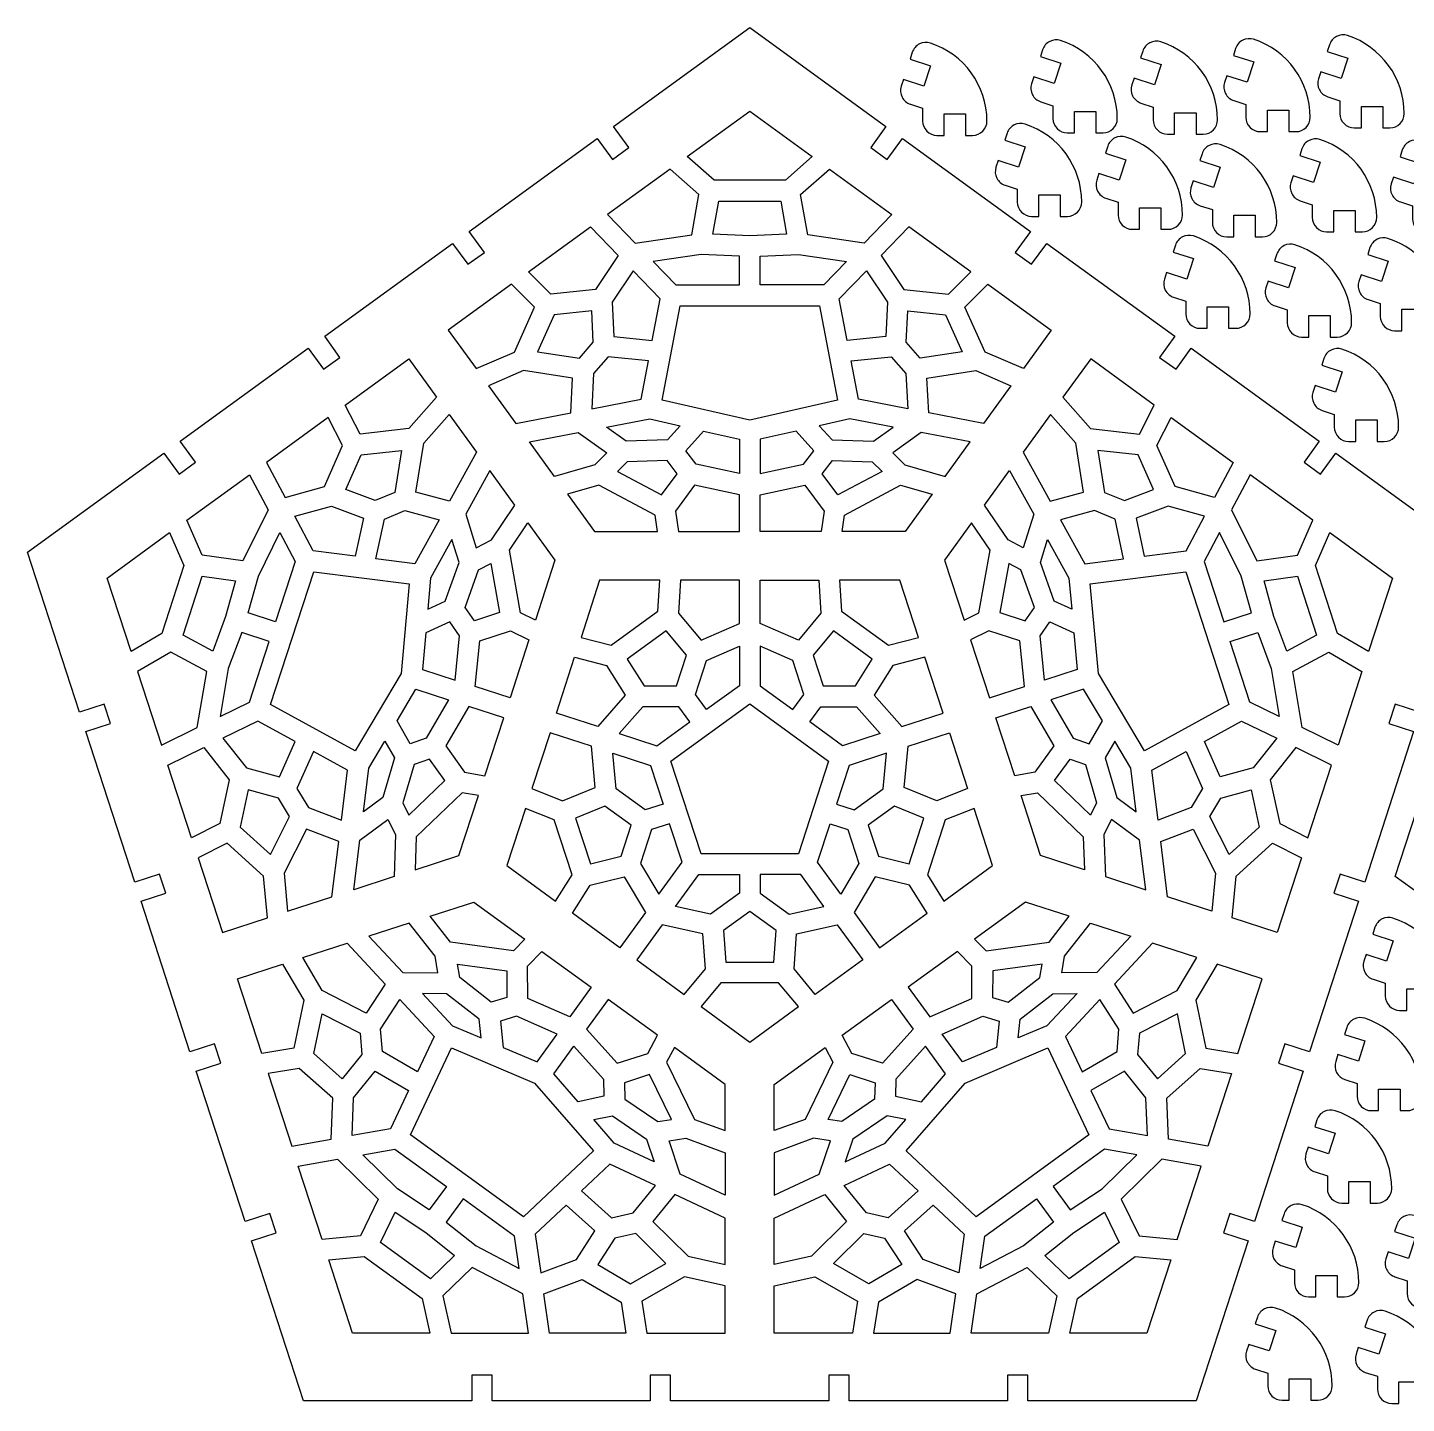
# Model space of a CAD drawing. Header units: millimetres. Extents: x 60 to 453, y 30 to 223.
# Drawn here: x 59.8 to 252.4, y 30.7 to 223 of the extents above; entities that cross this region are included whole.
import ezdxf

# ---------------------------------------------------------------- set-up
doc = ezdxf.new("R2010")
doc.units = ezdxf.units.MM
doc.layers.get('Defpoints').update_dxf_attribs({"color": 1})
doc.layers.add('innen', color=7, linetype='Continuous')
doc.layers.add('kleinteile', color=3, linetype='Continuous')

# ---------------------------------------------------------------- blocks, each defined once
blk = doc.blocks.new('sf')
at = {"layer": 'Defpoints'}
for p, q in [((141.67, 509.13), (160.7, 522.95)), ((160.7, 522.95), (179.73, 509.13)), ((282.14, 500.58), (289.41, 522.95)), ((289.41, 522.95), (312.93, 522.95)), ((312.93, 522.95), (312.93, 519.33)), ((315.77, 522.95), (337.87, 522.95)), ((315.77, 519.33), (315.77, 522.95)), ((337.87, 522.95), (337.87, 519.33)), ((340.71, 522.95), (362.81, 522.95)), ((340.71, 519.33), (340.71, 522.95)), ((362.81, 522.95), (362.81, 519.33)), ((365.65, 522.95), (387.75, 522.95)), ((365.65, 519.33), (365.65, 522.95)), ((387.75, 522.95), (387.75, 519.33)), ((390.59, 522.95), (414.11, 522.95)), ((390.59, 519.33), (390.59, 522.95)), ((414.11, 522.95), (421.38, 500.58)), ((312.93, 519.33), (315.77, 519.33)), ((337.87, 519.33), (340.71, 519.33)), ((362.81, 519.33), (365.65, 519.33)), ((387.75, 519.33), (390.59, 519.33)), ((143.8, 506.19), (141.67, 509.13)), ((179.73, 509.13), (177.6, 506.19)), ((121.5, 494.47), (139.38, 507.46)), ((139.38, 507.46), (141.51, 504.53)), ((179.9, 504.53), (182.03, 507.46)), ((182.03, 507.46), (199.91, 494.47)), ((141.51, 504.53), (143.8, 506.19)), ((177.6, 506.19), (179.9, 504.53)), ((285.59, 499.46), (282.14, 500.58)), ((284.71, 496.76), (285.59, 499.46)), ((421.38, 500.58), (417.93, 499.46)), ((417.93, 499.46), (418.81, 496.76)), ((274.43, 476.86), (281.27, 497.88)), ((281.27, 497.88), (284.71, 496.76)), ((418.81, 496.76), (422.26, 497.88)), ((422.26, 497.88), (429.09, 476.86)), ((123.63, 491.53), (121.5, 494.47)), ((199.91, 494.47), (197.78, 491.53)), ((101.32, 479.81), (119.2, 492.8)), ((119.2, 492.8), (121.33, 489.87)), ((121.33, 489.87), (123.63, 491.53)), ((197.78, 491.53), (200.07, 489.87)), ((200.07, 489.87), (202.2, 492.8)), ((202.2, 492.8), (220.09, 479.81)), ((103.45, 476.87), (101.32, 479.81)), ((220.09, 479.81), (217.96, 476.87)), ((81.14, 465.15), (99.02, 478.14)), ((99.02, 478.14), (101.16, 475.21)), ((220.25, 475.21), (222.38, 478.14)), ((222.38, 478.14), (240.26, 465.15)), ((101.16, 475.21), (103.45, 476.87)), ((217.96, 476.87), (220.25, 475.21)), ((277.88, 475.74), (274.43, 476.86)), ((429.09, 476.86), (425.64, 475.74)), ((266.73, 453.14), (273.56, 474.16)), ((273.56, 474.16), (277.01, 473.04)), ((277.01, 473.04), (277.88, 475.74)), ((425.64, 475.74), (426.51, 473.04)), ((426.51, 473.04), (429.96, 474.16)), ((429.96, 474.16), (436.79, 453.14)), ((83.27, 462.21), (81.14, 465.15)), ((240.26, 465.15), (238.13, 462.21)), ((59.82, 449.65), (78.85, 463.48)), ((78.85, 463.48), (80.98, 460.55)), ((240.43, 460.55), (242.56, 463.48)), ((242.56, 463.48), (261.59, 449.65)), ((80.98, 460.55), (83.27, 462.21)), ((238.13, 462.21), (240.43, 460.55)), ((270.18, 452.02), (266.73, 453.14)), ((436.79, 453.14), (433.35, 452.02)), ((269.3, 449.32), (270.18, 452.02)), ((433.35, 452.02), (434.22, 449.32)), ((67.09, 427.28), (59.82, 449.65)), ((261.59, 449.65), (254.32, 427.28)), ((259.02, 429.42), (265.85, 450.44)), ((265.85, 450.44), (269.3, 449.32)), ((434.22, 449.32), (437.67, 450.44)), ((437.67, 450.44), (444.5, 429.42)), ((70.53, 428.4), (67.09, 427.28)), ((71.41, 425.71), (70.53, 428.4)), ((250.87, 428.4), (249.99, 425.71)), ((254.32, 427.28), (250.87, 428.4)), ((262.47, 428.3), (259.02, 429.42)), ((261.59, 425.61), (262.47, 428.3)), ((444.5, 429.42), (441.05, 428.3)), ((441.05, 428.3), (441.93, 425.61)), ((67.96, 424.59), (71.41, 425.71)), ((249.99, 425.71), (253.44, 424.59)), ((250.88, 404.35), (258.14, 426.73)), ((258.14, 426.73), (261.59, 425.61)), ((441.93, 425.61), (445.38, 426.73)), ((445.38, 426.73), (452.65, 404.35)), ((74.79, 403.56), (67.96, 424.59)), ((253.44, 424.59), (246.61, 403.56)), ((78.24, 404.68), (74.79, 403.56)), ((79.12, 401.99), (78.24, 404.68)), ((243.16, 404.68), (242.29, 401.99)), ((246.61, 403.56), (243.16, 404.68)), ((269.91, 390.53), (250.88, 404.35)), ((452.65, 404.35), (433.62, 390.53)), ((75.67, 400.87), (79.12, 401.99)), ((82.5, 379.84), (75.67, 400.87)), ((245.73, 400.87), (238.9, 379.84)), ((242.29, 401.99), (245.73, 400.87)), ((272.04, 393.46), (269.91, 390.53)), ((274.33, 391.79), (272.04, 393.46)), ((431.48, 393.46), (429.19, 391.79)), ((433.62, 390.53), (431.48, 393.46)), ((272.2, 388.86), (274.33, 391.79)), ((429.19, 391.79), (431.32, 388.86)), ((290.08, 375.87), (272.2, 388.86)), ((431.32, 388.86), (413.44, 375.87)), ((85.95, 380.96), (82.5, 379.84)), ((86.82, 378.27), (85.95, 380.96)), ((235.46, 380.96), (234.58, 378.27)), ((238.9, 379.84), (235.46, 380.96)), ((83.38, 377.15), (86.82, 378.27)), ((234.58, 378.27), (238.03, 377.15)), ((292.21, 378.8), (290.08, 375.87)), ((294.51, 377.14), (292.21, 378.8)), ((411.31, 378.8), (409.01, 377.14)), ((413.44, 375.87), (411.31, 378.8)), ((90.21, 356.13), (83.38, 377.15)), ((238.03, 377.15), (231.2, 356.13)), ((292.38, 374.2), (294.51, 377.14)), ((409.01, 377.14), (411.14, 374.2)), ((310.26, 361.21), (292.38, 374.2)), ((411.14, 374.2), (393.26, 361.21)), ((312.39, 364.14), (310.26, 361.21)), ((314.68, 362.48), (312.39, 364.14)), ((391.13, 364.14), (388.84, 362.48)), ((393.26, 361.21), (391.13, 364.14)), ((312.55, 359.54), (314.68, 362.48)), ((388.84, 362.48), (390.97, 359.54)), ((330.44, 346.55), (312.55, 359.54)), ((390.97, 359.54), (373.08, 346.55)), ((93.66, 357.25), (90.21, 356.13)), ((94.53, 354.55), (93.66, 357.25)), ((227.75, 357.25), (226.87, 354.55)), ((231.2, 356.13), (227.75, 357.25)), ((91.08, 353.43), (94.53, 354.55)), ((226.87, 354.55), (230.32, 353.43)), ((98.35, 331.06), (91.08, 353.43)), ((230.32, 353.43), (223.05, 331.06)), ((332.57, 349.48), (330.44, 346.55)), ((334.86, 347.82), (332.57, 349.48)), ((370.95, 349.48), (368.66, 347.82)), ((373.08, 346.55), (370.95, 349.48)), ((332.73, 344.88), (334.86, 347.82)), ((368.66, 347.82), (370.79, 344.88)), ((351.76, 331.06), (332.73, 344.88)), ((370.79, 344.88), (351.76, 331.06)), ((121.87, 334.68), (121.87, 331.06)), ((124.71, 334.68), (121.87, 334.68)), ((124.71, 331.06), (124.71, 334.68)), ((146.81, 334.68), (146.81, 331.06)), ((149.65, 334.68), (146.81, 334.68)), ((149.65, 331.06), (149.65, 334.68)), ((171.75, 334.68), (171.75, 331.06)), ((174.59, 334.68), (171.75, 334.68)), ((174.59, 331.06), (174.59, 334.68)), ((196.69, 334.68), (196.69, 331.06)), ((199.53, 334.68), (196.69, 334.68)), ((199.53, 331.06), (199.53, 334.68)), ((121.87, 331.06), (98.35, 331.06)), ((146.81, 331.06), (124.71, 331.06)), ((171.75, 331.06), (149.65, 331.06)), ((196.69, 331.06), (174.59, 331.06)), ((223.05, 331.06), (199.53, 331.06))]:
    blk.add_line(p, q, dxfattribs=at)

msp = doc.modelspace()

# ---------------------------------------------------------------- linework, layer by layer
at = {"layer": 'innen'}
for points in [[(155.71, 201.61), (151.98, 204.92), (160.7, 211.26), (169.43, 204.92), (165.69, 201.61)], [(144.71, 192.82), (152.59, 193.99), (153.59, 199.62), (149.57, 203.18), (140.83, 196.83)], [(176.69, 192.82), (168.81, 193.99), (167.81, 199.62), (171.83, 203.18), (180.57, 196.83)], [(155.56, 194.09), (156.38, 198.71), (165.03, 198.71), (165.85, 194.09), (160.7, 193.87)], [(139.17, 186.34), (132.92, 185.7), (129.81, 188.82), (138.46, 195.1), (142.34, 191.11)], [(182.24, 186.34), (188.48, 185.7), (191.59, 188.82), (182.94, 195.1), (179.07, 191.11)], [(159.25, 191.03), (153.91, 191.26), (147.2, 190.26), (150.37, 186.99), (159.25, 186.99)], [(162.15, 191.03), (167.49, 191.26), (174.21, 190.26), (171.03, 186.99), (162.15, 186.99)], [(148.19, 185.07), (144.4, 188.98), (141.47, 184.56), (141.72, 179.8), (147.09, 179.24)], [(173.21, 185.07), (177, 188.98), (179.94, 184.56), (179.69, 179.8), (174.32, 179.24)], [(130.65, 183.87), (127.44, 187.09), (118.57, 180.66), (122.47, 175.3), (127.83, 177.62)], [(190.76, 183.87), (193.97, 187.09), (202.83, 180.66), (198.94, 175.3), (193.57, 177.62)], [(133.36, 182.83), (131.03, 177.65), (136.9, 176.74), (138.85, 178.99), (138.63, 183.37)], [(150.96, 184.09), (170.45, 184.09), (172.95, 170.88), (160.7, 168.08), (148.45, 170.88)], [(188.04, 182.83), (190.38, 177.65), (184.5, 176.74), (182.55, 178.99), (182.78, 183.37)], [(106.27, 166.16), (104.2, 170.21), (113.06, 176.65), (116.95, 171.29), (113.09, 166.91)], [(138.89, 174.61), (138.63, 169.68), (145.52, 171.01), (146.54, 176.38), (140.93, 176.96)], [(182.51, 174.61), (182.77, 169.68), (175.88, 171.01), (174.86, 176.38), (180.47, 176.96)], [(215.14, 166.16), (217.21, 170.21), (208.34, 176.65), (204.45, 171.29), (208.32, 166.91)], [(135.95, 173.95), (129.11, 175.02), (124.21, 172.9), (128.03, 167.64), (135.7, 169.11)], [(185.45, 173.95), (192.29, 175.02), (197.19, 172.9), (193.37, 167.64), (185.71, 169.11)], [(101.29, 158.82), (103.83, 164.57), (101.82, 168.49), (93.18, 162.2), (95.78, 157.28)], [(114.07, 158.05), (115.17, 164.89), (118.7, 168.89), (122.52, 163.63), (118.75, 156.8)], [(151, 167.32), (149.2, 165.34), (143.43, 165.17), (140.68, 167.12), (146.74, 168.29)], [(170.41, 167.32), (172.2, 165.34), (177.97, 165.17), (180.72, 167.12), (174.66, 168.29)], [(207.34, 158.05), (206.24, 164.89), (202.71, 168.89), (198.88, 163.63), (202.66, 156.8)], [(220.11, 158.82), (217.58, 164.57), (219.58, 168.49), (228.23, 162.2), (225.63, 157.28)], [(140.74, 163.53), (139.04, 161.87), (133.41, 160.24), (129.92, 165.05), (136.75, 166.36)], [(153.2, 161.95), (151.75, 163.83), (154.24, 166.58), (159.25, 165.43), (159.25, 160.64)], [(168.2, 161.95), (169.65, 163.83), (167.17, 166.58), (162.15, 165.43), (162.15, 160.64)], [(180.67, 163.53), (182.36, 161.87), (188, 160.24), (191.49, 165.05), (184.66, 166.36)], [(106.42, 163.26), (112.07, 163.88), (111.12, 158.01), (108.38, 156.85), (104.28, 158.42)], [(214.98, 163.26), (209.34, 163.88), (210.28, 158.01), (213.03, 156.85), (217.12, 158.42)], [(148.38, 157.64), (150.56, 160.62), (149.17, 162.44), (143.6, 162.27), (142.22, 160.92)], [(173.03, 157.64), (170.84, 160.62), (172.24, 162.44), (177.81, 162.27), (179.18, 160.92)], [(93.41, 155.55), (89.87, 148.42), (84.21, 149.21), (82.06, 154.13), (90.81, 160.48)], [(122.5, 150.28), (124.61, 151.38), (127.89, 156.24), (124.4, 161.04), (121.04, 154.95)], [(198.9, 150.28), (196.8, 151.38), (193.51, 156.24), (197, 161.04), (200.37, 154.95)], [(227.99, 155.55), (231.54, 148.42), (237.2, 149.21), (239.34, 154.13), (230.6, 160.48)], [(147.8, 152.55), (147.47, 154.83), (139.63, 159.02), (135.22, 157.75), (139, 152.55)], [(150.32, 155.39), (150.73, 152.55), (159.25, 152.55), (159.25, 157.67), (152.99, 159.03)], [(171.08, 155.39), (170.67, 152.55), (162.15, 152.55), (162.15, 157.67), (168.41, 159.03)], [(173.6, 152.55), (173.93, 154.83), (181.77, 159.02), (186.19, 157.75), (182.41, 152.55)], [(99.71, 149.85), (97.17, 154.66), (102.27, 156.09), (106.73, 154.38), (105.6, 149.1)], [(221.69, 149.85), (224.24, 154.66), (219.13, 156.09), (214.68, 154.38), (215.8, 149.1)], [(112.53, 155.46), (117.3, 154.18), (113.91, 148.04), (108.49, 148.73), (109.66, 154.24)], [(208.87, 155.46), (204.1, 154.18), (207.5, 148.04), (212.92, 148.73), (211.74, 154.24)], [(78.57, 138.31), (74.27, 135.78), (70.93, 146.04), (79.66, 152.38), (81.66, 147.81)], [(90.63, 141.17), (92.06, 146.32), (95.08, 152.39), (97.21, 148.37), (94.47, 139.92)], [(130.76, 140.17), (128.69, 141.19), (127.13, 149.94), (129.71, 153.74), (133.48, 148.54)], [(190.65, 140.17), (192.72, 141.19), (194.27, 149.94), (191.7, 153.74), (187.92, 148.54)], [(230.78, 141.17), (229.35, 146.32), (226.32, 152.39), (224.19, 148.37), (226.93, 139.92)], [(239.75, 147.81), (241.74, 152.38), (250.47, 146.04), (247.14, 135.78), (242.83, 138.31)], [(115.73, 141.69), (118.16, 142.79), (120.11, 148.22), (119.1, 151.44), (116.12, 146.04)], [(205.68, 141.69), (203.24, 142.79), (201.3, 148.22), (202.31, 151.44), (205.29, 146.04)], [(93.77, 128.38), (99.79, 146.91), (113.13, 145.21), (112.01, 132.7), (105.56, 121.91)], [(125.74, 141.2), (122.23, 140.04), (120.93, 141.93), (122.81, 147.17), (124.52, 148.06)], [(195.66, 141.2), (199.18, 140.04), (200.47, 141.93), (198.59, 147.17), (196.88, 148.06)], [(221.61, 146.91), (227.64, 128.38), (215.85, 121.91), (209.4, 132.7), (208.27, 145.21)], [(85.68, 135.84), (81.53, 138.05), (84.21, 146.28), (88.86, 145.63), (87.48, 140.67)], [(147.86, 141.41), (148.14, 145.73), (139.73, 145.73), (137.14, 137.74), (141.33, 136.67)], [(150.75, 141.13), (153.91, 137.36), (159.25, 139.67), (159.25, 145.73), (151.05, 145.73)], [(170.65, 141.13), (167.49, 137.36), (162.15, 139.67), (162.15, 145.73), (170.35, 145.73)], [(180.07, 136.67), (184.27, 137.74), (181.67, 145.73), (173.26, 145.73), (173.54, 141.41)], [(232.55, 145.63), (237.2, 146.28), (239.87, 138.05), (235.73, 135.84), (233.93, 140.67)], [(120.15, 137.94), (118.81, 139.9), (115.43, 138.38), (114.97, 133.26), (119.53, 131.78)], [(201.25, 137.94), (202.6, 139.9), (205.98, 138.38), (206.44, 133.26), (201.88, 131.78)], [(89.73, 138.41), (87.86, 133.4), (86.74, 126.71), (90.83, 128.71), (93.57, 137.16)], [(127.28, 138.65), (129.85, 137.38), (127.22, 129.28), (122.35, 130.86), (123, 137.24)], [(145.93, 130.96), (150.47, 130.96), (151.87, 135.28), (149.02, 138.67), (143.58, 134.72)], [(169.54, 135.28), (170.94, 130.96), (175.48, 130.96), (177.82, 134.72), (172.38, 138.67)], [(194.12, 138.65), (191.55, 137.38), (194.18, 129.28), (199.06, 130.86), (198.41, 137.24)], [(231.67, 138.41), (233.54, 133.4), (234.67, 126.71), (230.58, 128.71), (227.83, 137.16)], [(83.53, 125.14), (84.85, 132.99), (79.81, 135.68), (75.18, 132.96), (78.52, 122.68)], [(140.71, 133.83), (143.32, 129.66), (139.48, 125.3), (133.7, 127.17), (136.24, 134.97)], [(154.67, 127.65), (153.13, 129.77), (154.67, 134.52), (159.25, 136.51), (159.25, 130.98)], [(166.74, 127.65), (168.28, 129.77), (166.73, 134.52), (162.15, 136.51), (162.15, 130.98)], [(180.69, 133.83), (178.08, 129.66), (181.93, 125.3), (187.7, 127.17), (185.17, 134.97)], [(237.87, 125.14), (236.55, 132.99), (241.59, 135.68), (246.22, 132.96), (242.88, 122.68)], [(115.52, 123.67), (113.28, 122.87), (111.43, 126.09), (114.07, 130.5), (118.63, 129.02)], [(205.89, 123.67), (208.13, 122.87), (209.97, 126.09), (207.33, 130.5), (202.77, 129.02)], [(120.87, 118.9), (123.69, 118.42), (126.33, 126.52), (121.45, 128.1), (118.23, 122.57)], [(152.32, 125.94), (150.78, 128.06), (145.78, 128.06), (142.48, 124.32), (147.74, 122.61)], [(149.7, 120.45), (160.7, 128.45), (171.71, 120.45), (167.51, 107.51), (153.9, 107.51)], [(169.08, 125.94), (170.62, 128.06), (175.62, 128.06), (178.92, 124.32), (173.67, 122.61)], [(200.54, 118.9), (197.71, 118.42), (195.08, 126.52), (199.95, 128.1), (203.17, 122.57)], [(91.98, 126.05), (87.09, 123.65), (90.38, 119.5), (94.99, 118.26), (97.19, 123.2)], [(229.42, 126.05), (234.31, 123.65), (231.02, 119.5), (226.41, 118.26), (224.22, 123.2)], [(134.56, 114.9), (139.13, 116.75), (138.58, 122.54), (132.81, 124.41), (130.27, 116.61)], [(186.84, 114.9), (182.28, 116.75), (182.83, 122.54), (188.6, 124.41), (191.13, 116.61)], [(87.98, 117.86), (86.66, 111.72), (82.73, 109.73), (79.43, 119.9), (84.43, 122.35)], [(99.05, 113.97), (103.66, 112.2), (104.53, 119.17), (99.74, 121.8), (97.45, 116.64)], [(109.73, 123.23), (111.06, 120.92), (109.44, 115.37), (106.73, 113.36), (107.49, 119.49)], [(148.59, 114.46), (146.1, 113.65), (142.05, 116.59), (141.58, 121.56), (146.84, 119.85)], [(172.81, 114.46), (175.31, 113.65), (179.35, 116.59), (179.82, 121.56), (174.57, 119.85)], [(211.68, 123.23), (210.35, 120.92), (211.97, 115.37), (214.68, 113.36), (213.92, 119.49)], [(222.35, 113.97), (217.74, 112.2), (216.88, 119.17), (221.67, 121.8), (223.96, 116.64)], [(233.42, 117.86), (234.75, 111.72), (238.67, 109.73), (241.98, 119.9), (236.98, 122.35)], [(118.12, 117.75), (115.96, 120.75), (113.8, 119.98), (112.24, 114.64), (113.1, 112.91)], [(203.28, 117.75), (205.44, 120.75), (207.6, 119.98), (209.16, 114.64), (208.3, 112.91)], [(89.52, 111.25), (93.73, 107.43), (96.41, 112.74), (94.87, 115.29), (90.64, 116.43)], [(122.79, 115.63), (120.51, 116.02), (114.11, 109.86), (113.96, 105.27), (120.07, 107.25)], [(198.62, 115.63), (200.89, 116.02), (207.29, 109.86), (207.45, 105.27), (201.34, 107.25)], [(231.88, 111.25), (227.68, 107.43), (224.99, 112.74), (226.53, 115.29), (230.76, 116.43)], [(133.4, 112.25), (129.37, 113.85), (126.78, 105.85), (133.58, 100.91), (135.89, 104.57)], [(142.74, 107.18), (144.14, 111.49), (140.47, 114.16), (136.36, 112.5), (138.44, 106.11)], [(180.94, 114.16), (177.26, 111.49), (178.67, 107.18), (182.96, 106.11), (185.04, 112.5)], [(185.51, 104.57), (187.83, 100.91), (194.63, 105.85), (192.03, 113.85), (188.01, 112.25)], [(110.16, 112.3), (111.22, 110.18), (111.02, 104.32), (105.38, 102.48), (106.23, 109.39)], [(211.24, 112.3), (210.18, 110.18), (210.38, 104.32), (216.03, 102.48), (215.17, 109.39)], [(98.77, 110.97), (95.64, 104.8), (96.15, 99.48), (102.33, 101.49), (103.29, 109.24)], [(149.49, 111.71), (147, 110.9), (145.45, 106.14), (147.99, 101.85), (151.24, 106.32)], [(171.92, 111.71), (174.41, 110.9), (175.95, 106.14), (173.41, 101.85), (170.17, 106.32)], [(222.63, 110.97), (225.76, 104.8), (225.26, 99.48), (219.07, 101.49), (218.11, 109.24)], [(87.7, 109), (83.64, 106.94), (87.03, 96.52), (93.32, 98.56), (92.77, 104.38)], [(233.71, 109), (237.76, 106.94), (234.38, 96.52), (228.08, 98.56), (228.63, 104.38)], [(138.4, 103.1), (143.17, 104.3), (146.13, 99.29), (142.57, 94.38), (135.93, 99.2)], [(159.25, 104.61), (159.25, 101.99), (155.21, 99.05), (150.34, 100.14), (153.58, 104.61)], [(162.15, 104.61), (162.15, 101.99), (166.2, 99.05), (171.07, 100.14), (167.82, 104.61)], [(183.01, 103.1), (178.23, 104.3), (175.27, 99.29), (178.84, 94.38), (185.47, 99.2)], [(129.3, 95.6), (127.69, 93.94), (118.89, 95.16), (116.06, 98.79), (122.17, 100.77)], [(192.11, 95.6), (193.72, 93.94), (202.52, 95.16), (205.34, 98.79), (199.23, 100.77)], [(164.37, 96.79), (160.7, 99.46), (157.03, 96.79), (157.34, 92.38), (164.07, 92.38)], [(117.13, 90.87), (116.74, 93.21), (113.13, 97.83), (107.48, 96), (112.24, 90.92)], [(154.5, 91.41), (154.16, 96.32), (148.48, 97.58), (144.91, 92.67), (151.55, 87.85)], [(166.91, 91.41), (167.25, 96.32), (172.93, 97.58), (176.49, 92.67), (169.86, 87.85)], [(204.28, 90.87), (204.67, 93.21), (208.28, 97.83), (213.92, 96), (209.17, 90.92)], [(107.13, 85.25), (100.97, 88.4), (98.25, 93), (104.44, 95.01), (109.77, 89.31)], [(214.27, 85.25), (220.43, 88.4), (223.15, 93), (216.97, 95.01), (211.64, 89.31)], [(129.67, 91.82), (131.67, 93.87), (138.56, 88.87), (135.55, 84.72), (129.69, 87.31)], [(191.74, 91.82), (189.74, 93.87), (182.84, 88.87), (185.86, 84.72), (191.72, 87.31)], [(97.01, 80.34), (92.52, 79.62), (89.13, 90.04), (95.43, 92.08), (98.4, 87.05)], [(126.77, 91.14), (126.79, 87.44), (124.59, 86.79), (120.18, 90.2), (119.86, 92.1)], [(194.64, 91.14), (194.62, 87.44), (196.82, 86.79), (201.22, 90.2), (201.54, 92.1)], [(224.4, 80.34), (228.89, 79.62), (232.27, 90.04), (225.98, 92.08), (223, 87.05)], [(156.67, 89.48), (153.9, 86.15), (160.7, 81.2), (167.51, 86.15), (164.74, 89.48)], [(109.12, 82.99), (111.81, 87.13), (116.6, 82), (114.27, 77.06), (109.39, 79.88)], [(123.2, 81.77), (122.91, 84.42), (118.34, 87.96), (114.97, 87.99), (119.19, 83.49)], [(146.46, 79.61), (147.8, 82.15), (140.91, 87.16), (137.89, 83.02), (142.17, 78.24)], [(174.94, 79.61), (173.61, 82.15), (180.5, 87.16), (183.51, 83.02), (179.24, 78.24)], [(198.2, 81.77), (198.49, 84.42), (203.06, 87.96), (206.43, 87.99), (202.22, 83.49)], [(212.28, 82.99), (209.6, 87.13), (204.8, 82), (207.13, 77.06), (212.02, 79.88)], [(99.81, 79.59), (100.97, 85.15), (106.26, 82.43), (106.52, 79.46), (103.76, 76.06)], [(128.14, 84.82), (125.86, 84.14), (126.26, 80.46), (130.99, 78.44), (133.8, 82.32)], [(193.26, 84.82), (195.55, 84.14), (195.15, 80.46), (190.42, 78.44), (187.6, 82.32)], [(221.59, 79.59), (220.44, 85.15), (215.15, 82.43), (214.89, 79.46), (217.65, 76.06)], [(129.08, 56.77), (113.31, 68.23), (119.05, 80.39), (130.61, 75.45), (138.87, 65.99)], [(140.28, 76), (140.34, 73.62), (136.72, 72.87), (133.33, 76.74), (136.15, 80.62)], [(150.17, 80.43), (149.09, 78.39), (152.98, 70.4), (157.29, 68.83), (157.29, 75.25)], [(171.24, 80.43), (172.31, 78.39), (168.43, 70.4), (164.11, 68.83), (164.11, 75.25)], [(181.13, 76), (181.06, 73.62), (184.69, 72.87), (188.07, 76.74), (185.25, 80.62)], [(208.09, 68.23), (192.32, 56.77), (182.53, 65.99), (190.8, 75.45), (202.35, 80.39)], [(102.45, 73.34), (97.77, 77.52), (93.42, 76.83), (96.73, 66.66), (102.21, 67.62)], [(110.5, 69.06), (105.14, 68.13), (105.35, 73.42), (108.36, 77.13), (113.03, 74.43)], [(210.91, 69.06), (216.27, 68.13), (216.05, 73.42), (213.05, 77.13), (208.37, 74.43)], [(218.96, 73.34), (223.63, 77.52), (227.98, 76.83), (224.68, 66.66), (219.19, 67.62)], [(146.71, 76.65), (143.19, 75.52), (143.25, 73.23), (147.86, 70.1), (149.76, 70.38)], [(174.69, 76.65), (178.21, 75.52), (178.15, 73.23), (173.55, 70.1), (171.64, 70.38)], [(138.9, 70.36), (141.52, 70.91), (146.29, 67.65), (147.36, 64.46), (141.78, 67.07)], [(182.5, 70.36), (179.89, 70.91), (175.12, 67.65), (174.04, 64.46), (179.63, 67.07)], [(149.43, 67.4), (151.78, 67.75), (157.29, 65.74), (157.29, 59.81), (150.99, 62.76)], [(171.97, 67.4), (169.63, 67.75), (164.11, 65.74), (164.11, 59.81), (170.41, 62.76)], [(115.94, 57.74), (111.49, 60.69), (106.64, 65.44), (111.13, 66.23), (118.32, 61.01)], [(205.46, 57.74), (209.91, 60.69), (214.76, 65.44), (210.27, 66.23), (203.09, 61.01)], [(103.13, 64.83), (108.81, 59.25), (106.32, 54.12), (100.97, 53.6), (97.63, 63.87)], [(144.41, 57.35), (147.52, 61.18), (141.16, 64.16), (137.18, 60.41), (141.38, 56.64)], [(176.99, 57.35), (173.88, 61.18), (180.24, 64.16), (184.22, 60.41), (180.03, 56.64)], [(218.28, 64.83), (212.59, 59.25), (215.09, 54.12), (220.43, 53.6), (223.77, 63.87)], [(147.18, 56.15), (152.08, 51.27), (157.29, 50.11), (157.29, 56.61), (150.23, 59.91)], [(174.23, 56.15), (169.32, 51.27), (164.11, 50.11), (164.11, 56.61), (171.18, 59.91)], [(118.29, 56.03), (122.47, 52.71), (128.49, 49.57), (127.85, 54.08), (120.66, 59.3)], [(130.74, 54.35), (131.51, 48.96), (136.48, 50.81), (139.08, 54.81), (135.06, 58.42)], [(190.66, 54.35), (189.9, 48.96), (184.93, 50.81), (182.33, 54.81), (186.34, 58.42)], [(203.12, 56.03), (198.93, 52.71), (192.91, 49.57), (193.55, 54.08), (200.74, 59.3)], [(119.48, 51.38), (116.1, 48.13), (109.1, 53.21), (111.15, 57.43), (115.45, 54.59)], [(210.25, 57.43), (212.3, 53.21), (205.3, 48.13), (201.92, 51.38), (205.96, 54.59)], [(144.05, 47.44), (148.99, 50.26), (144.77, 54.45), (141.87, 53.78), (139.48, 50.1)], [(177.35, 47.44), (172.42, 50.26), (176.63, 54.45), (179.54, 53.78), (181.93, 50.1)], [(114.93, 45.39), (116.01, 40.51), (105.22, 40.51), (101.89, 50.77), (106.86, 51.26)], [(214.55, 51.26), (219.52, 50.77), (216.18, 40.51), (205.4, 40.51), (206.47, 45.39)], [(129, 46.04), (121.94, 49.72), (117.82, 45.76), (118.98, 40.51), (129.79, 40.51)], [(145.63, 45.01), (146.34, 40.51), (157.29, 40.51), (157.29, 47.13), (151.59, 48.41)], [(175.77, 45.01), (175.06, 40.51), (164.11, 40.51), (164.11, 47.13), (169.81, 48.41)], [(192.41, 46.04), (199.47, 49.72), (203.58, 45.76), (202.43, 40.51), (191.62, 40.51)], [(137.3, 48.02), (142.72, 44.86), (143.41, 40.51), (132.71, 40.51), (131.93, 46.03)], [(184.11, 48.02), (178.68, 44.86), (178, 40.51), (188.69, 40.51), (189.48, 46.03)]]:
    msp.add_lwpolyline(points, close=True, dxfattribs=at)
at = {"layer": 'kleinteile'}
for points in [[(244.21, 221.83, 0.414214), (241.69, 220.55), (241.38, 219.6), (244.24, 218.67), (243.31, 215.83), (240.46, 216.76), (240.15, 215.8, 0.414214), (241.44, 213.28), (243.14, 212.73), (243.14, 210.94, 0.414214), (245.14, 208.94), (246.14, 208.94), (246.14, 211.94), (249.13, 211.94), (249.13, 208.94), (250.13, 208.94, 0.414214), (252.13, 210.94, 0.32492)], [(185.93, 220.78, 0.414214), (183.41, 219.5), (183.1, 218.55), (185.95, 217.62), (185.03, 214.78), (182.17, 215.7), (181.86, 214.75, 0.414214), (183.15, 212.23), (184.85, 211.68), (184.85, 209.89, 0.414214), (186.85, 207.89), (187.85, 207.89), (187.85, 210.89), (190.84, 210.89), (190.84, 207.89), (191.84, 207.89, 0.414214), (193.84, 209.89, 0.32492)], [(204.13, 221.13, 0.414214), (201.61, 219.85), (201.3, 218.9), (204.15, 217.97), (203.23, 215.13), (200.38, 216.05), (200.07, 215.1, 0.414214), (201.35, 212.58), (203.06, 212.03), (203.06, 210.24, 0.414214), (205.06, 208.24), (206.06, 208.24), (206.06, 211.24), (209.05, 211.24), (209.05, 208.24), (210.05, 208.24, 0.414214), (212.05, 210.24, 0.32492)], [(218.13, 220.96, 0.414214), (215.61, 219.67), (215.3, 218.72), (218.16, 217.8), (217.23, 214.95), (214.38, 215.88), (214.07, 214.93, 0.414214), (215.35, 212.41), (217.06, 211.85), (217.06, 210.06, 0.414214), (219.06, 208.06), (220.06, 208.06), (220.06, 211.06), (223.05, 211.06), (223.05, 208.06), (224.05, 208.06, 0.414214), (226.05, 210.06, 0.32492)], [(231.09, 221.31, 0.414214), (228.57, 220.02), (228.26, 219.07), (231.11, 218.15), (230.19, 215.3), (227.33, 216.23), (227.02, 215.28, 0.414214), (228.31, 212.76), (230.01, 212.21), (230.01, 210.41, 0.414214), (232.01, 208.41), (233.01, 208.41), (233.01, 211.41), (236, 211.41), (236, 208.41), (237, 208.41, 0.414214), (239, 210.41, 0.32492)], [(199.16, 209.46, 0.414214), (196.64, 208.18), (196.33, 207.23), (199.18, 206.3), (198.26, 203.46), (195.41, 204.38), (195.1, 203.43, 0.414214), (196.38, 200.91), (198.08, 200.36), (198.08, 198.57, 0.414214), (200.08, 196.57), (201.08, 196.57), (201.08, 199.57), (204.07, 199.57), (204.07, 196.57), (205.07, 196.57, 0.414214), (207.07, 198.57, 0.32492)], [(213.23, 207.66, 0.414214), (210.71, 206.37), (210.4, 205.42), (213.26, 204.49), (212.33, 201.65), (209.48, 202.58), (209.17, 201.63, 0.414214), (210.45, 199.11), (212.16, 198.55), (212.16, 196.76, 0.414214), (214.16, 194.76), (215.16, 194.76), (215.16, 197.76), (218.15, 197.76), (218.15, 194.76), (219.15, 194.76, 0.414214), (221.15, 196.76, 0.32492)], [(226.4, 206.61, 0.414214), (223.88, 205.33), (223.57, 204.38), (226.42, 203.45), (225.5, 200.61), (222.65, 201.53), (222.34, 200.58, 0.414214), (223.62, 198.06), (225.33, 197.51), (225.33, 195.72, 0.414214), (227.33, 193.72), (228.33, 193.72), (228.33, 196.72), (231.32, 196.72), (231.32, 193.72), (232.32, 193.72, 0.414214), (234.32, 195.72, 0.32492)], [(240.36, 207.31, 0.414214), (237.84, 206.02), (237.53, 205.07), (240.39, 204.14), (239.46, 201.3), (236.61, 202.23), (236.3, 201.28, 0.414214), (237.58, 198.76), (239.29, 198.2), (239.29, 196.41, 0.414214), (241.29, 194.41), (242.29, 194.41), (242.29, 197.41), (245.28, 197.41), (245.28, 194.41), (246.28, 194.41, 0.414214), (248.28, 196.41, 0.32492)], [(254.37, 207.13, 0.414214), (251.85, 205.85), (251.54, 204.9), (254.39, 203.97), (253.47, 201.13), (250.61, 202.05), (250.3, 201.1, 0.414214), (251.59, 198.58), (253.29, 198.03), (253.29, 196.24, 0.414214), (255.29, 194.24), (256.29, 194.24), (256.29, 197.24), (259.28, 197.24), (259.28, 194.24), (260.28, 194.24, 0.414214), (262.28, 196.24, 0.32492)], [(222.68, 193.83, 0.414214), (220.16, 192.54), (219.85, 191.59), (222.71, 190.67), (221.78, 187.82), (218.93, 188.75), (218.62, 187.8, 0.414214), (219.91, 185.28), (221.61, 184.72), (221.61, 182.93, 0.414214), (223.61, 180.93), (224.61, 180.93), (224.61, 183.93), (227.6, 183.93), (227.6, 180.93), (228.6, 180.93, 0.414214), (230.6, 182.93, 0.32492)], [(236.86, 192.6, 0.414214), (234.34, 191.32), (234.03, 190.37), (236.89, 189.44), (235.96, 186.6), (233.11, 187.52), (232.8, 186.57, 0.414214), (234.08, 184.05), (235.79, 183.5), (235.79, 181.71, 0.414214), (237.79, 179.71), (238.79, 179.71), (238.79, 182.71), (241.78, 182.71), (241.78, 179.71), (242.78, 179.71, 0.414214), (244.78, 181.71, 0.32492)], [(249.86, 193.49, 0.414214), (247.34, 192.2), (247.03, 191.25), (249.89, 190.33), (248.96, 187.48), (246.11, 188.41), (245.8, 187.46, 0.414214), (247.08, 184.94), (248.79, 184.38), (248.79, 182.59, 0.414214), (250.79, 180.59), (251.79, 180.59), (251.79, 183.59), (254.78, 183.59), (254.78, 180.59), (255.78, 180.59, 0.414214), (257.78, 182.59, 0.32492)], [(243.43, 178.01, 0.414214), (240.91, 176.73), (240.6, 175.78), (243.46, 174.85), (242.53, 172.01), (239.68, 172.93), (239.37, 171.98, 0.414214), (240.65, 169.46), (242.36, 168.91), (242.36, 167.12, 0.414214), (244.36, 165.12), (245.36, 165.12), (245.36, 168.12), (248.35, 168.12), (248.35, 165.12), (249.35, 165.12, 0.414214), (251.35, 167.12, 0.32492)], [(250.56, 98.52, 0.414214), (248.04, 97.24), (247.73, 96.29), (250.58, 95.36), (249.66, 92.52), (246.81, 93.44), (246.5, 92.49, 0.414214), (247.78, 89.97), (249.48, 89.42), (249.48, 87.63, 0.414214), (251.48, 85.63), (252.48, 85.63), (252.48, 88.63), (255.47, 88.63), (255.47, 85.63), (256.47, 85.63, 0.414214), (258.47, 87.63, 0.32492)], [(246.62, 84.52, 0.414214), (244.1, 83.23), (243.79, 82.28), (246.64, 81.36), (245.72, 78.51), (242.87, 79.44), (242.56, 78.49, 0.414214), (243.84, 75.97), (245.55, 75.41), (245.55, 73.62, 0.414214), (247.55, 71.62), (248.55, 71.62), (248.55, 74.62), (251.54, 74.62), (251.54, 71.62), (252.54, 71.62, 0.414214), (254.54, 73.62, 0.32492)], [(242.46, 71.61, 0.414214), (239.94, 70.33), (239.63, 69.37), (242.49, 68.45), (241.56, 65.6), (238.71, 66.53), (238.4, 65.58, 0.414214), (239.68, 63.06), (241.39, 62.51), (241.39, 60.71, 0.414214), (243.39, 58.71), (244.39, 58.71), (244.39, 61.71), (247.38, 61.71), (247.38, 58.71), (248.38, 58.71, 0.414214), (250.38, 60.71, 0.32492)], [(237.87, 58.48, 0.414214), (235.35, 57.2), (235.04, 56.25), (237.89, 55.32), (236.97, 52.48), (234.12, 53.4), (233.81, 52.45, 0.414214), (235.09, 49.93), (236.79, 49.38), (236.79, 47.59, 0.414214), (238.79, 45.59), (239.79, 45.59), (239.79, 48.59), (242.78, 48.59), (242.78, 45.59), (243.78, 45.59, 0.414214), (245.78, 47.59, 0.32492)], [(253.62, 56.95, 0.414214), (251.1, 55.67), (250.79, 54.72), (253.65, 53.79), (252.72, 50.94), (249.87, 51.87), (249.56, 50.92, 0.414214), (250.84, 48.4), (252.55, 47.85), (252.55, 46.05, 0.414214), (254.55, 44.05), (255.55, 44.05), (255.55, 47.05), (258.54, 47.05), (258.54, 44.05), (259.54, 44.05, 0.414214), (261.54, 46.05, 0.32492)], [(234.15, 44.04, 0.414214), (231.63, 42.76), (231.32, 41.81), (234.17, 40.88), (233.25, 38.04), (230.4, 38.96), (230.09, 38.01, 0.414214), (231.37, 35.49), (233.07, 34.94), (233.07, 33.15, 0.414214), (235.07, 31.15), (236.07, 31.15), (236.07, 34.15), (239.06, 34.15), (239.06, 31.15), (240.06, 31.15, 0.414214), (242.06, 33.15, 0.32492)], [(249.46, 43.6, 0.414214), (246.94, 42.32), (246.64, 41.37), (249.49, 40.44), (248.56, 37.6), (245.71, 38.53), (245.4, 37.57, 0.414214), (246.69, 35.05), (248.39, 34.5), (248.39, 32.71, 0.414214), (250.39, 30.71), (251.39, 30.71), (251.39, 33.71), (254.38, 33.71), (254.38, 30.71), (255.38, 30.71, 0.414214), (257.38, 32.71, 0.32492)]]:
    msp.add_lwpolyline(points, format="xyb", close=True, dxfattribs=at)

# ---------------------------------------------------------------- block references
msp.add_blockref('sf', (0, -300))

doc.saveas('drawing.dxf')
